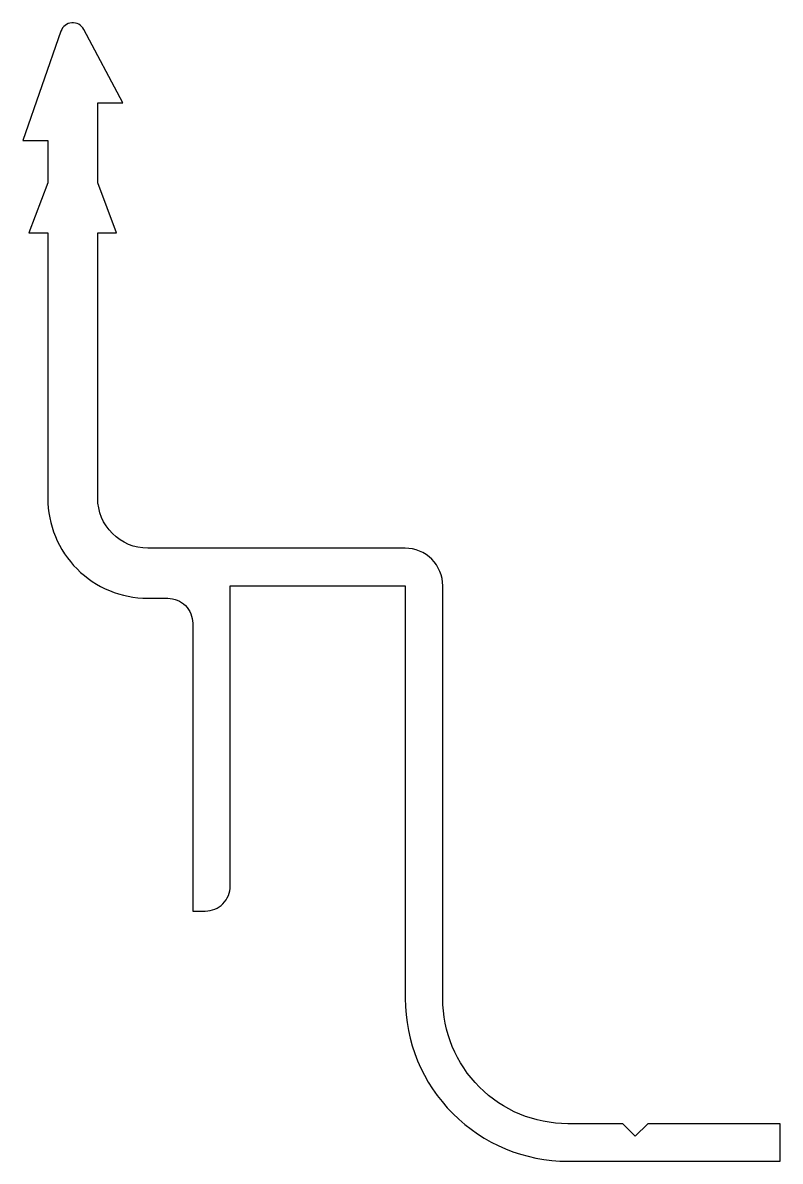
# Model space of a CAD drawing. Extents: x 146.2 to 176.5, y 191.1 to 236.6.
import ezdxf

# ---------------------------------------------------------------- set-up
doc = ezdxf.new("R2010")
doc.units = 0
doc.header["$LTSCALE"] = 15
doc.layers.get('0').update_dxf_attribs({"linetype": 'CONTINUOUS'})

msp = doc.modelspace()

# ---------------------------------------------------------------- linework, layer by layer
at = {"color": 0, "linetype": 'BYBLOCK'}
msp.add_lwpolyline([(146.439, 228.17), (147.189, 228.17), (147.189, 217.57, 0.414214), (151.189, 213.57), (151.989, 213.57, -0.414214), (152.989, 212.57), (152.989, 201.07), (153.489, 201.07, 0.414214), (154.489, 202.07), (154.489, 214.07), (161.489, 214.07), (161.489, 197.57, 0.414214), (167.989, 191.07), (176.489, 191.07), (176.489, 192.57), (171.189, 192.57), (170.689, 192.07), (170.189, 192.57), (167.989, 192.57, -0.414214), (162.989, 197.57), (162.989, 214.07, 0.414214), (161.489, 215.57), (151.189, 215.57, -0.414214), (149.189, 217.57), (149.189, 228.17), (149.939, 228.17), (149.189, 230.17), (149.189, 233.37), (150.189, 233.37), (148.631, 236.305, 0.654074), (147.717, 236.236), (146.189, 231.87), (147.189, 231.87), (147.189, 230.17)], format="xyb", close=True, dxfattribs=at)

doc.saveas('drawing.dxf')
